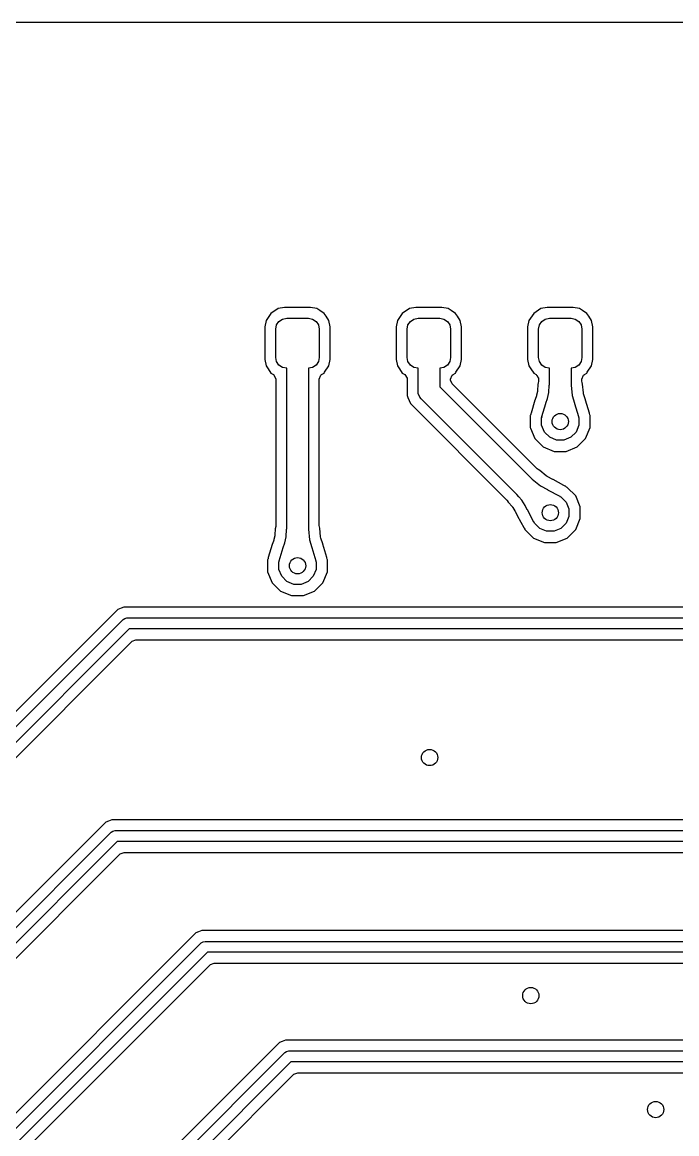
# Model space of a CAD drawing. Extents: x 114.9 to 199.6, y -137.1 to -76.7.
# Drawn here: x 177.54 to 183.57, y -86.89 to -76.65 of the extents above; entities that cross this region are included whole.
import ezdxf

# ---------------------------------------------------------------- set-up
doc = ezdxf.new("R2010")
doc.units = 0
doc.layers.add('BLACK', color=7, linetype='CONTINUOUS')

msp = doc.modelspace()

# ---------------------------------------------------------------- linework, layer by layer
at = {"layer": 'BLACK', "linetype": 'CONTINUOUS'}
for p, q in [((115.67417, -76.6505), (198.78583, -76.6505)), ((179.961252, -79.278), (179.902769, -79.289633)), ((180.200748, -79.278), (179.961252, -79.278)), ((180.259231, -79.289633), (180.200748, -79.278)), ((181.171252, -79.278), (181.112769, -79.289633)), ((181.410748, -79.278), (181.171252, -79.278)), ((181.469231, -79.289633), (181.410748, -79.278)), ((182.381252, -79.278), (182.322769, -79.289633)), ((182.620748, -79.278), (182.381252, -79.278)), ((182.679231, -79.289633), (182.620748, -79.278)), ((179.836447, -79.333947), (179.792133, -79.400269)), ((179.902769, -79.289633), (179.836447, -79.333947)), ((179.942732, -79.386112), (179.981, -79.3785)), ((179.981, -79.3785), (180.181, -79.3785)), ((180.181, -79.3785), (180.219268, -79.386112)), ((180.285795, -79.307382), (180.259231, -79.289633)), ((180.325552, -79.333947), (180.285795, -79.307382)), ((180.343301, -79.360512), (180.325552, -79.333947)), ((180.369867, -79.400269), (180.343301, -79.360512)), ((181.046447, -79.333947), (181.002133, -79.400269)), ((181.112769, -79.289633), (181.046447, -79.333947)), ((181.152732, -79.386112), (181.191, -79.3785)), ((181.191, -79.3785), (181.391, -79.3785)), ((181.391, -79.3785), (181.429268, -79.386112)), ((181.495795, -79.307382), (181.469231, -79.289633)), ((181.535552, -79.333947), (181.495795, -79.307382)), ((181.553301, -79.360512), (181.535552, -79.333947)), ((181.579867, -79.400269), (181.553301, -79.360512)), ((182.256447, -79.333947), (182.212133, -79.400269)), ((182.322769, -79.289633), (182.256447, -79.333947)), ((182.362732, -79.386112), (182.401, -79.3785)), ((182.401, -79.3785), (182.601, -79.3785)), ((182.601, -79.3785), (182.639268, -79.386112)), ((182.705795, -79.307382), (182.679231, -79.289633)), ((182.745552, -79.333947), (182.705795, -79.307382)), ((182.763301, -79.360512), (182.745552, -79.333947)), ((182.789867, -79.400269), (182.763301, -79.360512)), ((179.792133, -79.400269), (179.7805, -79.458752)), ((179.7805, -79.458752), (179.7805, -79.758248)), ((179.881, -79.4785), (179.888612, -79.440232)), ((179.881, -79.7385), (179.881, -79.4785)), ((179.888612, -79.440232), (179.910289, -79.407789)), ((179.910289, -79.407789), (179.942732, -79.386112)), ((180.219268, -79.386112), (180.251711, -79.407789)), ((180.251711, -79.407789), (180.273388, -79.440232)), ((180.273388, -79.440232), (180.281, -79.4785)), ((180.281, -79.4785), (180.281, -79.7385)), ((180.3815, -79.458752), (180.369867, -79.400269)), ((180.3815, -79.758248), (180.3815, -79.458752)), ((181.002133, -79.400269), (180.9905, -79.458752)), ((180.9905, -79.458752), (180.9905, -79.758248)), ((181.091, -79.4785), (181.098612, -79.440232)), ((181.091, -79.7385), (181.091, -79.4785)), ((181.098612, -79.440232), (181.120289, -79.407789)), ((181.120289, -79.407789), (181.152732, -79.386112)), ((181.429268, -79.386112), (181.461711, -79.407789)), ((181.461711, -79.407789), (181.483388, -79.440232)), ((181.483388, -79.440232), (181.491, -79.4785)), ((181.491, -79.4785), (181.491, -79.7385)), ((181.5915, -79.458752), (181.579867, -79.400269)), ((181.5915, -79.758248), (181.5915, -79.458752)), ((182.212133, -79.400269), (182.2005, -79.458752)), ((182.2005, -79.458752), (182.2005, -79.758248)), ((182.301, -79.4785), (182.308612, -79.440232)), ((182.301, -79.7385), (182.301, -79.4785)), ((182.308612, -79.440232), (182.330289, -79.407789)), ((182.330289, -79.407789), (182.362732, -79.386112)), ((182.639268, -79.386112), (182.671711, -79.407789)), ((182.671711, -79.407789), (182.693388, -79.440232)), ((182.693388, -79.440232), (182.701, -79.4785)), ((182.701, -79.4785), (182.701, -79.7385)), ((182.8015, -79.458752), (182.789867, -79.400269)), ((182.8015, -79.758248), (182.8015, -79.458752)), ((179.7805, -79.758248), (179.792133, -79.816731)), ((179.888612, -79.776768), (179.881, -79.7385)), ((179.910289, -79.809211), (179.888612, -79.776768)), ((180.273388, -79.776768), (180.251711, -79.809211)), ((180.281, -79.7385), (180.273388, -79.776768)), ((180.369867, -79.816731), (180.3815, -79.758248)), ((180.9905, -79.758248), (181.002133, -79.816731)), ((181.098612, -79.776768), (181.091, -79.7385)), ((181.120289, -79.809211), (181.098612, -79.776768)), ((181.483388, -79.776768), (181.461711, -79.809211)), ((181.491, -79.7385), (181.483388, -79.776768)), ((181.579867, -79.816731), (181.5915, -79.758248)), ((182.2005, -79.758248), (182.212133, -79.816731)), ((182.308612, -79.776768), (182.301, -79.7385)), ((182.330289, -79.809211), (182.308612, -79.776768)), ((182.693388, -79.776768), (182.671711, -79.809211)), ((182.701, -79.7385), (182.693388, -79.776768)), ((182.789867, -79.816731), (182.8015, -79.758248)), ((179.792133, -79.816731), (179.809882, -79.843295)), ((179.809882, -79.843295), (179.836447, -79.883052)), ((179.836447, -79.883052), (179.858723, -79.897936)), ((179.942732, -79.830888), (179.910289, -79.809211)), ((179.981, -79.8385), (179.942732, -79.830888)), ((179.981, -81.322084), (179.981, -79.8385)), ((180.219268, -79.830888), (180.181, -79.8385)), ((180.181, -79.8385), (180.181, -81.321055)), ((180.251711, -79.809211), (180.219268, -79.830888)), ((180.303277, -79.897936), (180.325552, -79.883052)), ((180.325552, -79.883052), (180.32993, -79.8765)), ((180.32993, -79.8765), (180.369867, -79.816731)), ((181.002133, -79.816731), (181.019882, -79.843295)), ((181.019882, -79.843295), (181.046447, -79.883052)), ((181.046447, -79.883052), (181.068723, -79.897936)), ((181.152732, -79.830888), (181.120289, -79.809211)), ((181.191, -79.8385), (181.152732, -79.830888)), ((181.191, -80.051), (181.191, -79.8385)), ((181.429268, -79.830888), (181.391, -79.8385)), ((181.391, -79.8385), (181.391, -80.009578)), ((181.461711, -79.809211), (181.429268, -79.830888)), ((181.513277, -79.897936), (181.535552, -79.883052)), ((181.535552, -79.883052), (181.53993, -79.8765)), ((181.53993, -79.8765), (181.579867, -79.816731)), ((182.212133, -79.816731), (182.229882, -79.843295)), ((182.229882, -79.843295), (182.256447, -79.883052)), ((182.256447, -79.883052), (182.278723, -79.897936)), ((182.362732, -79.830888), (182.330289, -79.809211)), ((182.401, -79.8385), (182.362732, -79.830888)), ((182.401, -79.993084), (182.401, -79.8385)), ((182.639268, -79.830888), (182.601, -79.8385)), ((182.601, -79.8385), (182.601, -79.992055)), ((182.671711, -79.809211), (182.639268, -79.830888)), ((182.723277, -79.897936), (182.745552, -79.883052)), ((182.745552, -79.883052), (182.74993, -79.8765)), ((182.74993, -79.8765), (182.789867, -79.816731)), ((179.858723, -79.897936), (179.879558, -79.929118)), ((179.879558, -79.929118), (179.8805, -79.938678)), ((179.8805, -79.938678), (179.8805, -81.290045)), ((180.2815, -79.938678), (180.295852, -79.90403)), ((180.2815, -81.286791), (180.2815, -79.938678)), ((180.295852, -79.90403), (180.303277, -79.897936)), ((181.068723, -79.897936), (181.089558, -79.929118)), ((181.089558, -79.929118), (181.0905, -79.938678)), ((181.0905, -79.938678), (181.0905, -80.090883)), ((181.4915, -79.938678), (181.505852, -79.90403)), ((181.4915, -79.947654), (181.4915, -79.938678)), ((181.505852, -79.982302), (181.4915, -79.947654)), ((181.505852, -79.90403), (181.513277, -79.897936)), ((182.28858, -80.76503), (181.505852, -79.982302)), ((182.278723, -79.897936), (182.281511, -79.902109)), ((182.281511, -79.902109), (182.286148, -79.90403)), ((182.286148, -79.90403), (182.291617, -79.917233)), ((182.291617, -79.917233), (182.299558, -79.929118)), ((182.295041, -79.988353), (182.291783, -80.045168)), ((182.298933, -79.973339), (182.295041, -79.988353)), ((182.3005, -79.961045), (182.298933, -79.973339)), ((182.299558, -79.929118), (182.3005, -79.938678)), ((182.3005, -79.938678), (182.3005, -79.961045)), ((182.396415, -80.063352), (182.400368, -79.994393)), ((182.400368, -79.994393), (182.401, -79.993084)), ((182.601, -79.992055), (182.601929, -79.994049)), ((182.601929, -79.994049), (182.610345, -80.090838)), ((182.7015, -79.938678), (182.715852, -79.90403)), ((182.7015, -79.957791), (182.7015, -79.938678)), ((182.703164, -79.970455), (182.7015, -79.957791)), ((182.707032, -79.98491), (182.703164, -79.970455)), ((182.713948, -80.064461), (182.707032, -79.98491)), ((182.715852, -79.90403), (182.723277, -79.897936)), ((181.0905, -80.090883), (181.098461, -80.110101)), ((181.192921, -80.070509), (181.191, -80.051)), ((181.207853, -80.106557), (181.192921, -80.070509)), ((181.391, -80.009578), (182.241747, -80.860325)), ((182.281623, -80.092729), (182.269535, -80.126514)), ((182.283364, -80.086652), (182.281623, -80.092729)), ((182.29074, -80.052791), (182.283364, -80.086652)), ((182.291783, -80.045168), (182.29074, -80.052791)), ((182.38432, -80.118873), (182.396415, -80.063352)), ((182.610345, -80.090838), (182.633186, -80.162199)), ((182.716095, -80.075146), (182.713948, -80.064461)), ((182.733383, -80.129159), (182.716095, -80.075146)), ((181.098461, -80.110101), (181.121024, -80.164574)), ((181.121024, -80.164574), (181.121025, -80.164575)), ((181.121025, -80.164575), (181.121025, -80.164576)), ((181.121025, -80.164576), (182.007333, -81.050883)), ((181.220289, -80.121711), (181.207853, -80.106557)), ((182.101054, -81.002476), (181.220289, -80.121711)), ((182.26748, -80.132815), (182.231775, -80.253803)), ((182.268458, -80.129676), (182.26748, -80.132815)), ((182.268619, -80.129186), (182.268458, -80.129676)), ((182.269535, -80.126514), (182.268619, -80.129186)), ((182.332962, -80.283663), (182.36868, -80.162632)), ((182.36868, -80.162632), (182.36887, -80.162053)), ((182.36887, -80.162053), (182.38432, -80.118873)), ((182.633186, -80.162199), (182.633265, -80.162454)), ((182.633265, -80.162454), (182.66903, -80.28364)), ((182.733702, -80.130155), (182.733383, -80.129159)), ((182.733998, -80.131096), (182.733702, -80.130155)), ((182.734018, -80.131163), (182.733998, -80.131096)), ((182.73404, -80.131234), (182.734018, -80.131163)), ((182.73445, -80.132592), (182.73404, -80.131234)), ((182.770215, -80.253778), (182.73445, -80.132592)), ((182.227034, -80.271493), (182.2255, -80.275197)), ((182.2255, -80.275197), (182.2255, -80.384801)), ((182.229668, -80.261741), (182.227034, -80.271493)), ((182.2297, -80.261749), (182.229668, -80.261741)), ((182.230076, -80.260234), (182.2297, -80.261749)), ((182.230314, -80.259354), (182.230076, -80.260234)), ((182.230337, -80.259182), (182.230314, -80.259354)), ((182.230581, -80.2582), (182.230337, -80.259182)), ((182.231775, -80.253803), (182.230581, -80.2582)), ((182.329363, -80.295859), (182.33314, -80.286739)), ((182.329363, -80.364141), (182.329363, -80.295859)), ((182.332728, -80.284605), (182.332962, -80.283663)), ((182.33314, -80.286739), (182.332728, -80.284605)), ((182.66903, -80.28364), (182.668733, -80.286434)), ((182.668733, -80.286434), (182.672637, -80.295859)), ((182.672637, -80.295859), (182.672637, -80.364141)), ((182.770266, -80.254341), (182.770215, -80.253778)), ((182.770515, -80.255354), (182.770266, -80.254341)), ((182.770665, -80.256137), (182.770515, -80.255354)), ((182.770706, -80.256129), (182.770665, -80.256137)), ((182.773795, -80.26867), (182.770706, -80.256129)), ((182.7765, -80.2752), (182.773795, -80.26867)), ((182.7765, -80.3848), (182.7765, -80.2752)), ((182.2255, -80.384801), (182.228588, -80.392256)), ((182.228588, -80.392256), (182.267443, -80.486058)), ((182.355493, -80.427225), (182.329363, -80.364141)), ((182.672637, -80.364141), (182.646507, -80.427225)), ((182.734557, -80.486058), (182.7765, -80.3848)), ((182.267443, -80.486058), (182.267444, -80.486059)), ((182.267444, -80.486059), (182.267445, -80.486061)), ((182.267445, -80.486061), (182.344939, -80.563555)), ((182.403775, -80.475507), (182.355493, -80.427225)), ((182.466859, -80.501637), (182.403775, -80.475507)), ((182.535141, -80.501637), (182.466859, -80.501637)), ((182.598225, -80.475507), (182.535141, -80.501637)), ((182.646507, -80.427225), (182.598225, -80.475507)), ((182.657061, -80.563555), (182.734555, -80.486061)), ((182.734555, -80.48606), (182.734557, -80.486058)), ((182.734555, -80.486061), (182.734555, -80.48606)), ((182.344939, -80.563555), (182.34494, -80.563555)), ((182.34494, -80.563555), (182.344942, -80.563557)), ((182.344942, -80.563557), (182.4462, -80.6055)), ((182.4462, -80.6055), (182.446202, -80.6055)), ((182.446202, -80.6055), (182.555798, -80.6055)), ((182.555798, -80.6055), (182.5558, -80.6055)), ((182.5558, -80.6055), (182.657058, -80.563557)), ((182.657058, -80.563557), (182.65706, -80.563555)), ((182.65706, -80.563555), (182.657061, -80.563555)), ((182.298712, -80.772808), (182.28858, -80.76503)), ((182.311668, -80.780294), (182.298712, -80.772808)), ((182.372813, -80.831656), (182.311667, -80.780294)), ((182.311667, -80.780294), (182.311668, -80.780294)), ((182.241747, -80.860325), (182.243811, -80.861077)), ((182.243811, -80.861077), (182.318204, -80.923567)), ((182.381892, -80.837697), (182.372813, -80.831656)), ((182.433015, -80.864028), (182.381892, -80.837697)), ((182.433985, -80.864533), (182.433015, -80.864028)), ((182.434152, -80.864621), (182.433985, -80.864533)), ((182.434182, -80.864637), (182.434152, -80.864621)), ((182.435462, -80.865322), (182.434182, -80.864637)), ((182.533253, -80.918545), (182.435462, -80.865322)), ((182.101532, -81.003847), (182.101054, -81.002476)), ((182.119939, -81.024493), (182.101532, -81.003847)), ((182.318204, -80.923567), (182.318208, -80.923569)), ((182.318208, -80.923569), (182.384803, -80.957868)), ((182.384803, -80.957868), (182.385029, -80.957987)), ((182.385029, -80.957987), (182.496036, -81.018403)), ((182.496036, -81.018403), (182.497804, -81.02059)), ((182.546471, -80.925739), (182.533253, -80.918545)), ((182.546473, -80.925741), (182.546471, -80.925739)), ((182.546927, -80.926119), (182.546473, -80.925741)), ((182.547861, -80.926683), (182.546927, -80.926119)), ((182.548461, -80.927091), (182.547861, -80.926683)), ((182.548482, -80.927059), (182.548461, -80.927091)), ((182.559537, -80.933741), (182.548482, -80.927059)), ((182.566058, -80.936442), (182.559537, -80.933741)), ((182.643555, -81.013939), (182.566058, -80.936442)), ((182.643555, -81.01394), (182.643555, -81.013939)), ((182.643557, -81.013942), (182.643555, -81.01394)), ((182.6855, -81.1152), (182.643557, -81.013942)), ((182.007333, -81.050883), (182.010799, -81.054736)), ((182.010799, -81.054736), (182.013078, -81.057556)), ((182.013078, -81.057556), (182.022785, -81.074056)), ((182.022785, -81.074056), (182.061441, -81.117412)), ((182.061441, -81.117412), (182.062193, -81.118343)), ((182.062193, -81.118343), (182.062296, -81.118692)), ((182.062296, -81.118692), (182.065308, -81.122659)), ((182.147499, -81.055404), (182.119939, -81.024493)), ((182.178205, -81.103216), (182.147499, -81.055404)), ((182.178205, -81.103217), (182.178205, -81.103216)), ((182.197803, -81.144652), (182.178205, -81.103217)), ((182.497804, -81.02059), (182.507225, -81.024493)), ((182.507225, -81.024493), (182.555507, -81.072775)), ((182.555507, -81.072775), (182.581637, -81.135859)), ((182.6855, -81.2248), (182.6855, -81.1152)), ((182.065308, -81.122659), (182.084037, -81.151821)), ((182.084037, -81.151821), (182.087103, -81.15735)), ((182.087103, -81.15735), (182.102414, -81.189723)), ((182.102414, -81.189723), (182.102432, -81.189759)), ((182.102432, -81.189759), (182.103732, -81.192411)), ((182.103732, -81.192411), (182.104029, -81.192996)), ((182.104029, -81.192996), (182.105435, -81.19567)), ((182.105435, -81.19567), (182.139061, -81.257454)), ((182.1981, -81.145237), (182.197803, -81.144652)), ((182.258409, -81.256047), (182.1981, -81.145237)), ((182.581637, -81.204141), (182.555507, -81.267225)), ((182.581637, -81.135859), (182.581637, -81.204141)), ((182.643557, -81.326058), (182.6855, -81.2248)), ((179.875041, -81.317355), (179.871717, -81.375331)), ((179.879842, -81.29883), (179.875041, -81.317355)), ((179.880226, -81.29522), (179.879842, -81.29883)), ((179.8805, -81.290045), (179.880226, -81.29522)), ((179.976415, -81.392352), (179.980368, -81.323393)), ((179.980368, -81.323393), (179.981, -81.322084)), ((180.181, -81.321055), (180.181929, -81.323049)), ((180.181929, -81.323049), (180.190345, -81.419838)), ((180.283164, -81.299455), (180.2815, -81.286791)), ((180.287032, -81.31391), (180.283164, -81.299455)), ((180.293948, -81.393461), (180.287032, -81.31391)), ((182.139061, -81.257454), (182.165765, -81.306519)), ((182.165765, -81.306519), (182.167992, -81.310408)), ((182.167992, -81.310408), (182.168517, -81.311279)), ((182.168517, -81.311279), (182.168642, -81.311444)), ((182.168642, -81.311444), (182.169186, -81.312392)), ((182.169186, -81.312392), (182.169886, -81.313554)), ((182.169886, -81.313554), (182.169862, -81.313568)), ((182.169862, -81.313568), (182.174905, -81.322346)), ((182.174905, -81.322346), (182.176443, -81.326059)), ((182.176443, -81.326059), (182.253939, -81.403555)), ((182.258915, -81.256888), (182.258409, -81.256047)), ((182.260715, -81.258105), (182.258915, -81.256888)), ((182.264493, -81.267225), (182.260715, -81.258105)), ((182.312775, -81.315507), (182.264493, -81.267225)), ((182.375859, -81.341637), (182.312775, -81.315507)), ((182.507225, -81.315507), (182.444141, -81.341637)), ((182.555507, -81.267225), (182.507225, -81.315507)), ((182.566061, -81.403555), (182.643555, -81.326061)), ((182.643555, -81.32606), (182.643557, -81.326058)), ((182.643555, -81.326061), (182.643555, -81.32606)), ((179.861623, -81.421729), (179.849541, -81.4555)), ((179.863364, -81.415652), (179.861623, -81.421729)), ((179.87074, -81.381791), (179.863364, -81.415652)), ((179.871415, -81.376856), (179.87074, -81.381791)), ((179.871589, -81.376537), (179.871415, -81.376856)), ((179.871717, -81.375331), (179.871589, -81.376537)), ((179.96432, -81.447873), (179.976415, -81.392352)), ((180.190345, -81.419838), (180.213186, -81.491199)), ((180.296095, -81.404146), (180.293948, -81.393461)), ((180.313383, -81.458159), (180.296095, -81.404146)), ((182.253939, -81.403555), (182.25394, -81.403555)), ((182.25394, -81.403555), (182.253942, -81.403557)), ((182.253942, -81.403557), (182.3552, -81.4455)), ((182.444141, -81.341637), (182.375859, -81.341637)), ((182.4648, -81.4455), (182.566058, -81.403557)), ((182.566058, -81.403557), (182.56606, -81.403555)), ((182.56606, -81.403555), (182.566061, -81.403555)), ((179.84748, -81.461815), (179.811775, -81.582803)), ((179.848458, -81.458676), (179.84748, -81.461815)), ((179.848619, -81.458186), (179.848458, -81.458676)), ((179.849541, -81.4555), (179.848619, -81.458186)), ((179.912962, -81.612663), (179.94868, -81.491632)), ((179.94868, -81.491632), (179.94887, -81.491053)), ((179.94887, -81.491053), (179.96432, -81.447873)), ((180.213186, -81.491199), (180.213265, -81.491454)), ((180.213265, -81.491454), (180.24903, -81.61264)), ((180.313702, -81.459155), (180.313383, -81.458159)), ((180.313998, -81.460096), (180.313702, -81.459155)), ((180.314018, -81.460163), (180.313998, -81.460096)), ((180.31404, -81.460234), (180.314018, -81.460163)), ((180.31445, -81.461592), (180.31404, -81.460234)), ((180.350215, -81.582778), (180.31445, -81.461592)), ((182.3552, -81.4455), (182.355202, -81.4455)), ((182.355202, -81.4455), (182.464798, -81.4455)), ((182.464798, -81.4455), (182.4648, -81.4455)), ((179.807034, -81.600493), (179.8055, -81.604197)), ((179.8055, -81.604197), (179.8055, -81.6042)), ((179.8055, -81.6042), (179.8055, -81.7138)), ((179.809668, -81.590741), (179.807034, -81.600493)), ((179.8097, -81.590749), (179.809668, -81.590741)), ((179.810076, -81.589234), (179.8097, -81.590749)), ((179.810314, -81.588354), (179.810076, -81.589234)), ((179.810337, -81.588182), (179.810314, -81.588354)), ((179.810581, -81.5872), (179.810337, -81.588182)), ((179.811775, -81.582803), (179.810581, -81.5872)), ((179.909363, -81.624859), (179.91314, -81.615739)), ((179.909363, -81.693141), (179.909363, -81.624859)), ((179.912728, -81.613605), (179.912962, -81.612663)), ((179.91314, -81.615739), (179.912728, -81.613605)), ((180.24903, -81.61264), (180.248733, -81.615434)), ((180.248733, -81.615434), (180.252637, -81.624859)), ((180.252637, -81.624859), (180.252637, -81.693141)), ((180.350266, -81.583341), (180.350215, -81.582778)), ((180.350515, -81.584354), (180.350266, -81.583341)), ((180.350665, -81.585137), (180.350515, -81.584354)), ((180.350706, -81.585129), (180.350665, -81.585137)), ((180.353795, -81.59767), (180.350706, -81.585129)), ((180.3565, -81.6042), (180.353795, -81.59767)), ((180.3565, -81.7138), (180.3565, -81.6042)), ((179.8055, -81.7138), (179.847443, -81.815058)), ((179.935493, -81.756225), (179.909363, -81.693141)), ((180.252637, -81.693141), (180.226507, -81.756225)), ((180.314557, -81.815058), (180.3565, -81.7138)), ((179.847443, -81.815058), (179.847444, -81.815059)), ((179.847444, -81.815059), (179.847445, -81.815061)), ((179.847445, -81.815061), (179.924939, -81.892555)), ((179.983775, -81.804507), (179.935493, -81.756225)), ((180.046859, -81.830637), (179.983775, -81.804507)), ((180.115141, -81.830637), (180.046859, -81.830637)), ((180.178225, -81.804507), (180.115141, -81.830637)), ((180.226507, -81.756225), (180.178225, -81.804507)), ((180.237061, -81.892555), (180.314555, -81.815061)), ((180.314555, -81.81506), (180.314557, -81.815058)), ((180.314555, -81.815061), (180.314555, -81.81506)), ((179.924939, -81.892555), (179.92494, -81.892555)), ((179.92494, -81.892555), (179.924942, -81.892557)), ((179.924942, -81.892557), (180.0262, -81.9345)), ((180.0262, -81.9345), (180.026202, -81.9345)), ((180.026202, -81.9345), (180.135798, -81.9345)), ((180.135798, -81.9345), (180.1358, -81.9345)), ((180.1358, -81.9345), (180.237058, -81.892557)), ((180.237058, -81.892557), (180.23706, -81.892555)), ((180.23706, -81.892555), (180.237061, -81.892555)), ((178.480064, -82.0395), (178.457151, -82.04899)), ((188.300372, -82.0395), (178.480064, -82.0395)), ((178.424746, -82.062413), (155.902413, -104.584746)), ((178.424748, -82.062412), (178.424746, -82.062413)), ((178.457151, -82.04899), (178.424748, -82.062412)), ((178.474645, -82.154645), (178.490866, -82.143806)), ((178.490866, -82.143806), (178.51, -82.14)), ((178.51, -82.14), (188.333097, -82.14)), ((155.994645, -104.634645), (178.474645, -82.154645)), ((178.53071, -82.24), (156.08, -104.69071)), ((188.332591, -82.24), (178.53071, -82.24)), ((178.557988, -82.354852), (178.592636, -82.3405)), ((178.592636, -82.3405), (188.2998, -82.3405)), ((156.194852, -104.717988), (178.557988, -82.354852)), ((178.314745, -84.022415), (157.102414, -105.234745)), ((178.314746, -84.022414), (178.314745, -84.022415)), ((178.338432, -84.012603), (178.314746, -84.022414)), ((178.370062, -83.9995), (178.338432, -84.012603)), ((188.328525, -83.9995), (178.370062, -83.9995)), ((157.194645, -105.284645), (178.364645, -84.114645)), ((178.364645, -84.114645), (178.380866, -84.103806)), ((178.380866, -84.103806), (178.4, -84.1)), ((178.4, -84.1), (188.362349, -84.1)), ((178.42071, -84.2), (157.28, -105.34071)), ((188.362497, -84.2), (178.42071, -84.2)), ((157.394852, -105.367987), (178.447987, -84.314852)), ((178.447987, -84.314852), (178.482635, -84.3005)), ((178.482635, -84.3005), (188.329557, -84.3005)), ((179.144744, -85.042415), (158.302414, -105.884744)), ((179.144746, -85.042414), (179.144744, -85.042415)), ((179.168432, -85.032603), (179.144746, -85.042414)), ((179.200062, -85.0195), (179.168432, -85.032603)), ((188.318525, -85.0195), (179.200062, -85.0195)), ((158.394645, -105.934645), (179.194645, -85.134645)), ((179.194645, -85.134645), (179.210866, -85.123806)), ((179.210866, -85.123806), (179.23, -85.12)), ((179.23, -85.12), (188.352349, -85.12)), ((179.25071, -85.22), (158.48, -105.99071)), ((188.352497, -85.22), (179.25071, -85.22)), ((179.277987, -85.334852), (179.312635, -85.3205)), ((179.312635, -85.3205), (188.319557, -85.3205)), ((158.594852, -106.017987), (179.277987, -85.334852)), ((179.970062, -86.0295), (179.938432, -86.042603)), ((188.358525, -86.0295), (179.970062, -86.0295)), ((179.914745, -86.052415), (159.502414, -106.464745)), ((179.914746, -86.052414), (179.914745, -86.052415)), ((179.938432, -86.042603), (179.914746, -86.052414)), ((179.964644, -86.144645), (179.980866, -86.133806)), ((179.980866, -86.133806), (180, -86.13)), ((180, -86.13), (188.392349, -86.13)), ((159.594645, -106.514645), (179.964644, -86.144645)), ((180.020711, -86.23), (159.68, -106.57071)), ((188.392497, -86.23), (180.020711, -86.23)), ((159.794852, -106.597987), (180.047987, -86.344852)), ((180.047987, -86.344852), (180.082635, -86.3305)), ((180.082635, -86.3305), (188.359557, -86.3305))]:
    msp.add_line(p, q, dxfattribs=at)
at = {"layer": 'BLACK'}
for centre in [(182.501, -80.33), (182.41, -81.17), (180.081, -81.659), (181.298, -83.426), (182.23, -85.62), (183.38, -86.67)]:
    msp.add_circle(centre, 0.075, dxfattribs=at)
at = {"layer": 'WHITE'}
for centre in [(182.501, -80.33), (182.41, -81.17), (180.081, -81.659), (181.298, -83.426), (182.23, -85.62), (183.38, -86.67)]:
    msp.add_circle(centre, 0.075, dxfattribs=at)

doc.saveas('drawing.dxf')
